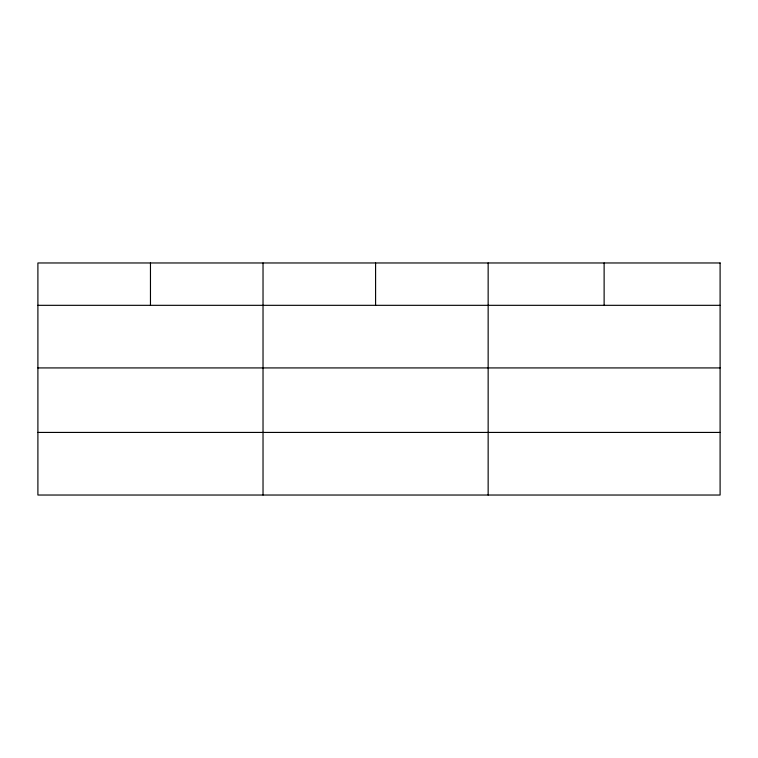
<?xml version="1.0" encoding="UTF-8"?>
<svg xmlns="http://www.w3.org/2000/svg" width="758" height="758" viewBox="0 0 758 758"><rect width="100%" height="100%" fill="white"/><g stroke="black" fill="none" stroke-linecap="round" stroke-linejoin="round"><path stroke-width="1.14" d="M37.9 305.322L720.1 305.322M37.9 367.924L720.1 367.924M37.9 432.43L720.1 432.43M604.126 262.969L604.126 305.322M488.152 262.969L488.152 495.031M375.589 262.969L375.589 305.322M263.026 262.969L263.026 495.031M150.463 262.969L150.463 305.322M720.1 262.969L37.9 262.969L37.9 495.031L720.1 495.031L720.1 262.969"/></g></svg>
